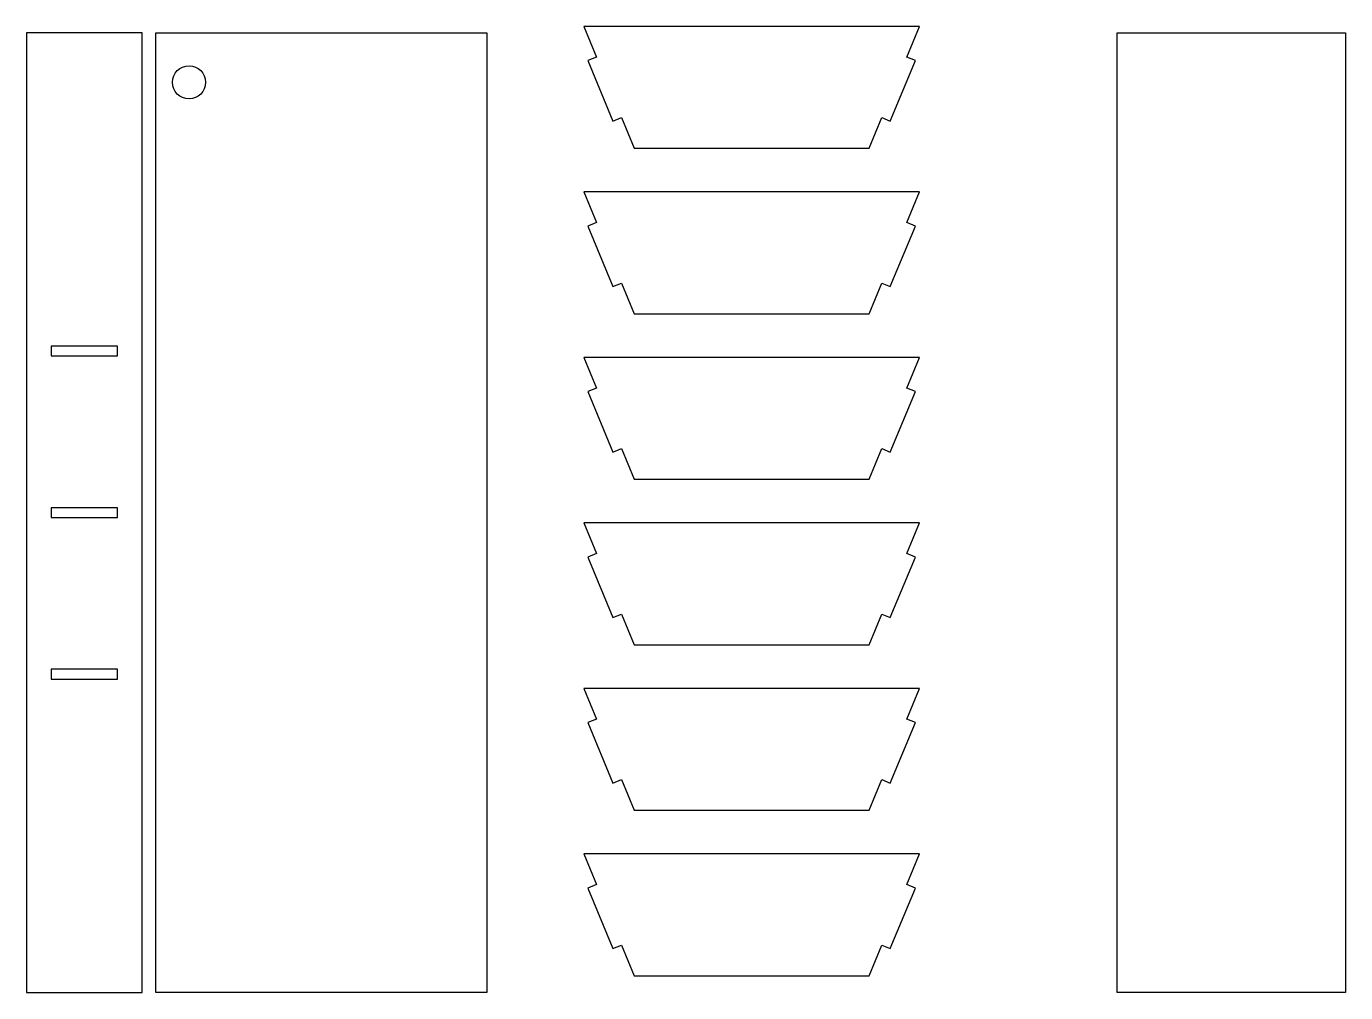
# Model space of a CAD drawing. Extents: x 372 to 1169, y -290 to 294.
import ezdxf

# ---------------------------------------------------------------- set-up
doc = ezdxf.new("R2010")
doc.units = 0
doc.layers.get('0').update_dxf_attribs({"linetype": 'continuous'})

# ---------------------------------------------------------------- blocks, each defined once
blk = doc.blocks.new('FUSION003_CS')
at = {"color": 0}
for points in [[(371.71, -290), (441.71, -290), (441.71, 290), (371.71, 290)], [(450, 290), (650, 290), (650, -290), (450, -290)], [(731.33, 238.71), (739, 220.2), (881, 220.2), (888.67, 238.71), (893.84, 236.56), (908.99, 273.15), (903.82, 275.29), (911.49, 293.8), (708.51, 293.8), (716.18, 275.29), (711.01, 273.15), (726.16, 236.56)], [(1169, 290), (1169, -290), (1031, -290), (1031, 290)], [(731.33, 138.71), (739, 120.2), (881, 120.2), (888.67, 138.71), (893.84, 136.56), (908.99, 173.15), (903.82, 175.29), (911.49, 193.8), (708.51, 193.8), (716.18, 175.29), (711.01, 173.15), (726.16, 136.56)], [(386.71, 100.67), (386.71, 94.67), (426.71, 94.67), (426.71, 100.67)], [(731.33, 38.71), (739, 20.2), (881, 20.2), (888.67, 38.71), (893.84, 36.56), (908.99, 73.15), (903.82, 75.29), (911.49, 93.8), (708.51, 93.8), (716.18, 75.29), (711.01, 73.15), (726.16, 36.56)], [(386.71, -3), (426.71, -3), (426.71, 3), (386.71, 3)], [(731.33, -61.29), (739, -79.8), (881, -79.8), (888.67, -61.29), (893.84, -63.44), (908.99, -26.85), (903.82, -24.71), (911.49, -6.2), (708.51, -6.2), (716.18, -24.71), (711.01, -26.85), (726.16, -63.44)], [(386.71, -94.67), (386.71, -100.67), (426.71, -100.67), (426.71, -94.67)], [(731.33, -161.29), (739, -179.8), (881, -179.8), (888.67, -161.29), (893.84, -163.44), (908.99, -126.85), (903.82, -124.71), (911.49, -106.2), (708.51, -106.2), (716.18, -124.71), (711.01, -126.85), (726.16, -163.44)], [(731.33, -261.29), (739, -279.8), (881, -279.8), (888.67, -261.29), (893.84, -263.44), (908.99, -226.85), (903.82, -224.71), (911.49, -206.2), (708.51, -206.2), (716.18, -224.71), (711.01, -226.85), (726.16, -263.44)]]:
    blk.add_lwpolyline(points, close=True, dxfattribs=at)
blk.add_circle((470, 260, 2.95), 10, dxfattribs=at)

msp = doc.modelspace()

# ---------------------------------------------------------------- block references
msp.add_blockref('FUSION003_CS', (0, 0))

doc.saveas('drawing.dxf')
